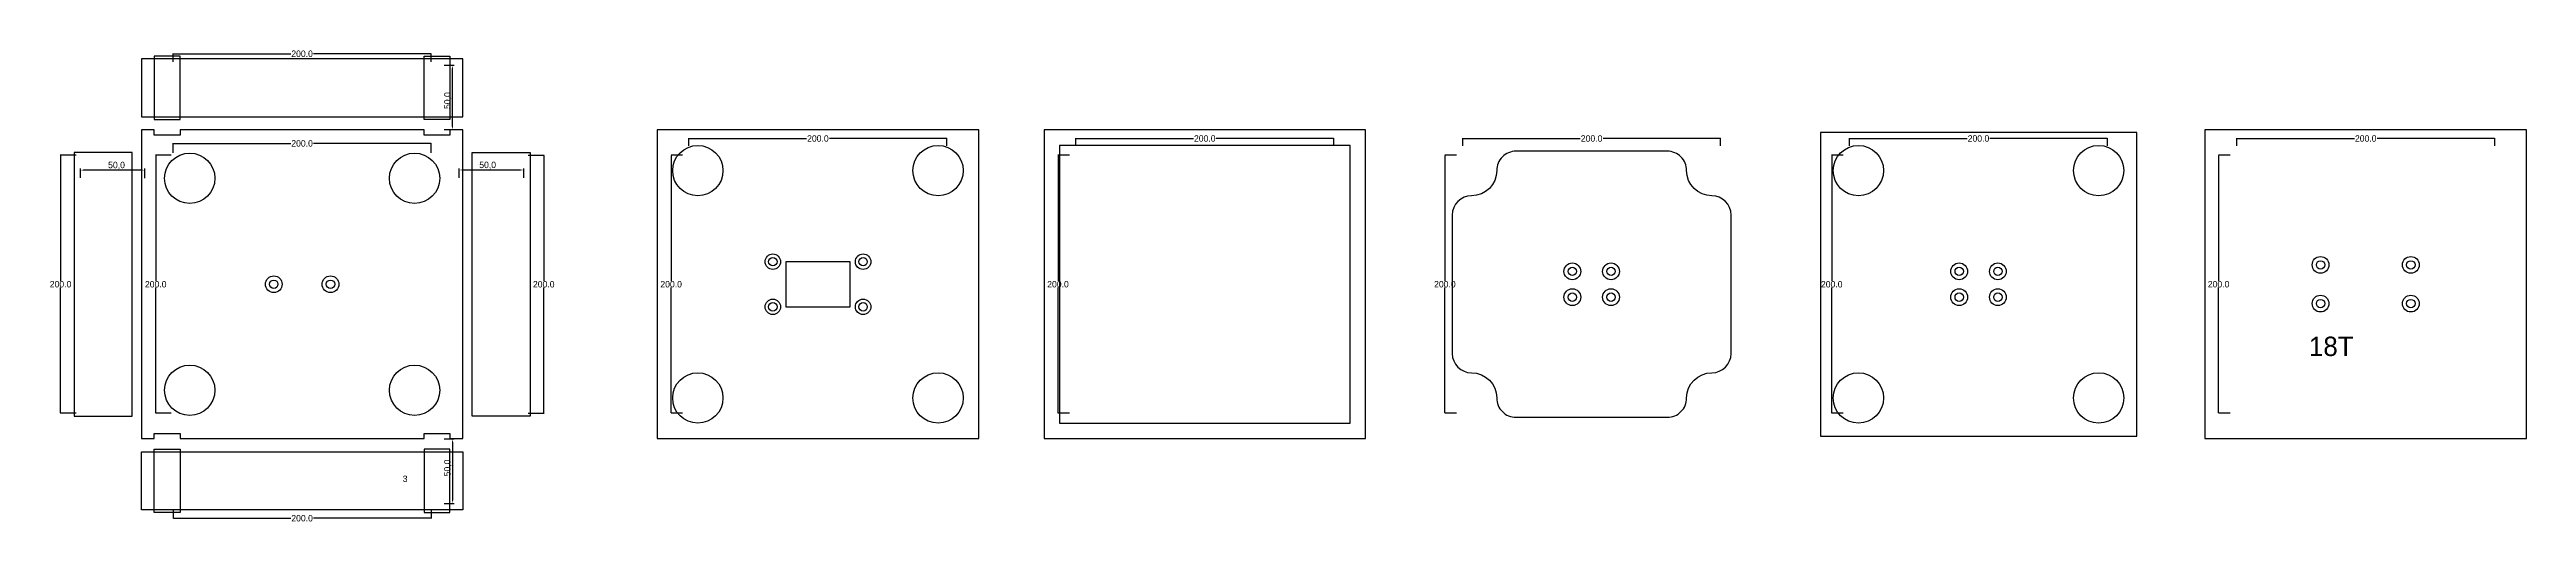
# Model space of a CAD drawing. Header units: millimetres. Extents: x 344 to 2264, y 194 to 561.
import ezdxf

# ---------------------------------------------------------------- set-up
doc = ezdxf.new("R2010")
doc.units = ezdxf.units.MM
for name, color, linetype in [('TEXT', 3, 'Continuous'), ('볼트 구멍', 7, 'Continuous'), ('치구', 7, 'Continuous'), ('치수', 7, 'Continuous')]:
    doc.layers.add(name, color=color, linetype=linetype)
doc.dimstyles.new('ISO-25', dxfattribs={"dimtxt": 2.5, "dimasz": 2.5, "dimexe": 1.25, "dimexo": 0.625, "dimtad": 1, "dimtxsty": 'Standard', "dimcen": 2.5, "dimadec": 0, "dimazin": 0, "dimtfac": 1, "dimtmove": 0, "dimatfit": 3, "dimfxl": 0, "dimarcsym": 0})
doc.dimstyles.get("Standard").update_dxf_attribs({"dimtxt": 7, "dimasz": 0.18, "dimexe": 0.18, "dimexo": 0.0625, "dimgap": 0.09, "dimtad": 0, "dimtih": 1, "dimtoh": 1, "dimdec": 1, "dimzin": 0, "dimdsep": 46, "dimtxsty": 'Standard', "dimcen": 0.09, "dimadec": 0, "dimazin": 0, "dimtfac": 1, "dimtdec": 1, "dimtofl": 0, "dimtmove": 0, "dimatfit": 3, "dimfxl": 0, "dimtolj": 1, "dimtzin": 0, "dimarcsym": 0})

# ---------------------------------------------------------------- blocks, each defined once
blk = doc.blocks.new('*D1')
at = {"layer": 'Defpoints', "color": 0}
for p in [(649.1, 548.9), (656, 548.9), (649.1, 498.9)]:
    blk.add_point(p, dxfattribs=at)
at = {"layer": '치수', "color": 0, "lineweight": -2}
for p, q in [((649.7, 548.9), (657.3, 548.9)), ((656, 501.4), (656, 546.4)), ((649.7, 498.9), (657.3, 498.9))]:
    blk.add_line(p, q, dxfattribs=at)
at = {"layer": '치수', "color": 0}
for points in [[(655.6, 546.4), (656.4, 546.4), (656, 548.9)], [(655.6, 501.4), (656.4, 501.4), (656, 498.9)]]:
    blk.add_solid(points, dxfattribs=at)
at = {"layer": '치수', "color": 0, "insert": (652.5, 521.4), "char_height": 5, "attachment_point": 5, "rotation": 90}
blk.add_mtext('50,0', dxfattribs=at)
blk = doc.blocks.new('*D2')
at = {"layer": 'Defpoints', "color": 0, "linetype": 'Continuous'}
for p in [(1134.6, 479), (1125.6, 279), (1134.6, 279)]:
    blk.add_point(p, dxfattribs=at)
at = {"layer": '치수', "color": 0, "linetype": 'Continuous', "lineweight": -2}
for p, q in [((1134.5, 479), (1125.5, 479)), ((1125.6, 478.8), (1125.6, 381.6)), ((1125.6, 279.2), (1125.6, 376.4)), ((1134.5, 279), (1125.5, 279))]:
    blk.add_line(p, q, dxfattribs=at)
at = {"layer": '치수', "color": 0, "linetype": 'Continuous'}
for points in [[(1125.6, 478.8), (1125.7, 478.8), (1125.6, 479)], [(1125.6, 279.2), (1125.7, 279.2), (1125.6, 279)]]:
    blk.add_solid(points, dxfattribs=at)
at = {"layer": '치수', "color": 0, "linetype": 'Continuous', "insert": (1125.6, 379), "char_height": 5, "attachment_point": 5}
blk.add_mtext('\\A1;200.0', dxfattribs=at)
blk = doc.blocks.new('*D3')
at = {"layer": 'Defpoints', "color": 0, "linetype": 'Continuous'}
for p in [(364.1, 479), (352.1, 279), (364.1, 279)]:
    blk.add_point(p, dxfattribs=at)
at = {"layer": '치수', "color": 0, "linetype": 'Continuous', "lineweight": -2}
for p, q in [((364.1, 479), (351.9, 479)), ((352.1, 478.8), (352.1, 381.6)), ((352.1, 279.2), (352.1, 376.4)), ((364.1, 279), (351.9, 279))]:
    blk.add_line(p, q, dxfattribs=at)
at = {"layer": '치수', "color": 0, "linetype": 'Continuous'}
for points in [[(352, 478.8), (352.1, 478.8), (352.1, 479)], [(352, 279.2), (352.1, 279.2), (352.1, 279)]]:
    blk.add_solid(points, dxfattribs=at)
at = {"layer": '치수', "color": 0, "linetype": 'Continuous', "insert": (352.1, 379), "char_height": 5, "attachment_point": 5}
blk.add_mtext('\\A1;200.0', dxfattribs=at)
blk = doc.blocks.new('*D4')
at = {"layer": 'Defpoints', "color": 0, "linetype": 'Continuous'}
for p in [(438, 479), (425.9, 279), (438, 279)]:
    blk.add_point(p, dxfattribs=at)
at = {"layer": '치수', "color": 0, "linetype": 'Continuous', "lineweight": -2}
for p, q in [((437.9, 479), (425.7, 479)), ((425.9, 478.8), (425.9, 381.6)), ((425.9, 279.2), (425.9, 376.4)), ((437.9, 279), (425.7, 279))]:
    blk.add_line(p, q, dxfattribs=at)
at = {"layer": '치수', "color": 0, "linetype": 'Continuous'}
for points in [[(425.9, 478.8), (425.9, 478.8), (425.9, 479)], [(425.9, 279.2), (425.9, 279.2), (425.9, 279)]]:
    blk.add_solid(points, dxfattribs=at)
at = {"layer": '치수', "color": 0, "linetype": 'Continuous', "insert": (425.9, 379), "char_height": 5, "attachment_point": 5}
blk.add_mtext('\\A1;200.0', dxfattribs=at)
blk = doc.blocks.new('*D5')
at = {"layer": 'Defpoints', "color": 0, "linetype": 'Continuous'}
for p in [(834.6, 479), (825.6, 279), (834.6, 279)]:
    blk.add_point(p, dxfattribs=at)
at = {"layer": '치수', "color": 0, "linetype": 'Continuous', "lineweight": -2}
for p, q in [((834.5, 479), (825.5, 479)), ((825.6, 478.8), (825.6, 381.6)), ((825.6, 279.2), (825.6, 376.4)), ((834.5, 279), (825.5, 279))]:
    blk.add_line(p, q, dxfattribs=at)
at = {"layer": '치수', "color": 0, "linetype": 'Continuous'}
for points in [[(825.6, 478.8), (825.7, 478.8), (825.6, 479)], [(825.6, 279.2), (825.7, 279.2), (825.6, 279)]]:
    blk.add_solid(points, dxfattribs=at)
at = {"layer": '치수', "color": 0, "linetype": 'Continuous', "insert": (825.6, 379), "char_height": 5, "attachment_point": 5}
blk.add_mtext('\\A1;200.0', dxfattribs=at)
blk = doc.blocks.new('*D6')
at = {"layer": 'Defpoints', "color": 0, "linetype": 'Continuous'}
for p in [(714.7, 479), (714.7, 279), (726.8, 279)]:
    blk.add_point(p, dxfattribs=at)
at = {"layer": '치수', "color": 0, "linetype": 'Continuous', "lineweight": -2}
for p, q in [((714.8, 479), (727, 479)), ((726.8, 478.8), (726.8, 381.6)), ((726.8, 279.2), (726.8, 376.4)), ((714.8, 279), (727, 279))]:
    blk.add_line(p, q, dxfattribs=at)
at = {"layer": '치수', "color": 0, "linetype": 'Continuous'}
for points in [[(726.8, 478.8), (726.8, 478.8), (726.8, 479)], [(726.8, 279.2), (726.8, 279.2), (726.8, 279)]]:
    blk.add_solid(points, dxfattribs=at)
at = {"layer": '치수', "color": 0, "linetype": 'Continuous', "insert": (726.8, 379), "char_height": 5, "attachment_point": 5}
blk.add_mtext('\\A1;200.0', dxfattribs=at)
blk = doc.blocks.new('*D7')
at = {"layer": 'Defpoints', "color": 0, "linetype": 'Continuous'}
for p in [(439.4, 204), (639.4, 204), (639.4, 197.6)]:
    blk.add_point(p, dxfattribs=at)
at = {"layer": '치수', "color": 0, "linetype": 'Continuous', "lineweight": -2}
for p, q in [((439.4, 204), (439.4, 197.4)), ((439.6, 197.6), (530.6, 197.6)), ((639.3, 197.6), (548.3, 197.6)), ((639.4, 204), (639.4, 197.4))]:
    blk.add_line(p, q, dxfattribs=at)
at = {"layer": '치수', "color": 0, "linetype": 'Continuous'}
for points in [[(439.6, 197.7), (439.6, 197.6), (439.4, 197.6)], [(639.3, 197.7), (639.3, 197.6), (639.4, 197.6)]]:
    blk.add_solid(points, dxfattribs=at)
at = {"layer": '치수', "color": 0, "linetype": 'Continuous', "insert": (539.4, 197.6), "char_height": 5, "attachment_point": 5}
blk.add_mtext('\\A1;200.0', dxfattribs=at)
blk = doc.blocks.new('*D8')
at = {"layer": 'Defpoints', "color": 0}
for p in [(649.1, 259.1), (649.1, 209.1), (656, 209.1)]:
    blk.add_point(p, dxfattribs=at)
at = {"layer": '치수', "color": 0, "lineweight": -2}
for p, q in [((649.7, 259.1), (657.3, 259.1)), ((656, 256.6), (656, 211.6)), ((649.7, 209.1), (657.3, 209.1))]:
    blk.add_line(p, q, dxfattribs=at)
at = {"layer": '치수', "color": 0}
for points in [[(655.6, 256.6), (656.4, 256.6), (656, 259.1)], [(655.6, 211.6), (656.4, 211.6), (656, 209.1)]]:
    blk.add_solid(points, dxfattribs=at)
at = {"layer": '치수', "color": 0, "insert": (652.5, 236.6), "char_height": 5, "attachment_point": 5, "rotation": 90}
blk.add_mtext('50,0', dxfattribs=at)
blk = doc.blocks.new('*D9')
at = {"layer": 'Defpoints', "color": 0, "linetype": 'Continuous'}
for p in [(439.4, 480.8), (639.4, 488.2), (639.4, 480.8)]:
    blk.add_point(p, dxfattribs=at)
at = {"layer": '치수', "color": 0, "linetype": 'Continuous', "lineweight": -2}
for p, q in [((439.4, 480.9), (439.4, 488.4)), ((439.6, 488.2), (530.6, 488.2)), ((639.3, 488.2), (548.3, 488.2)), ((639.4, 480.9), (639.4, 488.4))]:
    blk.add_line(p, q, dxfattribs=at)
at = {"layer": '치수', "color": 0, "linetype": 'Continuous'}
for points in [[(439.6, 488.3), (439.6, 488.2), (439.4, 488.2)], [(639.3, 488.3), (639.3, 488.2), (639.4, 488.2)]]:
    blk.add_solid(points, dxfattribs=at)
at = {"layer": '치수', "color": 0, "linetype": 'Continuous', "insert": (539.4, 488.2), "char_height": 5, "attachment_point": 5}
blk.add_mtext('\\A1;200.0', dxfattribs=at)
blk = doc.blocks.new('*D10')
at = {"layer": 'Defpoints', "color": 0}
for p in [(367.5, 467.5), (367.5, 460.8), (417.5, 460.7)]:
    blk.add_point(p, dxfattribs=at)
at = {"layer": '치수', "color": 0, "lineweight": -2}
for p, q in [((367.5, 461.4), (367.5, 468.7)), ((415, 467.5), (370, 467.5)), ((417.5, 461.3), (417.5, 468.7))]:
    blk.add_line(p, q, dxfattribs=at)
at = {"layer": '치수', "color": 0}
for points in [[(370, 467.9), (370, 467.1), (367.5, 467.5)], [(415, 467.9), (415, 467.1), (417.5, 467.5)]]:
    blk.add_solid(points, dxfattribs=at)
at = {"layer": '치수', "color": 0, "insert": (395.5, 471), "char_height": 5, "attachment_point": 5}
blk.add_mtext('50,0', dxfattribs=at)
blk = doc.blocks.new('*D11')
at = {"layer": 'Defpoints', "color": 0}
for p in [(711.3, 467.6), (661.3, 460.8), (711.3, 460.8)]:
    blk.add_point(p, dxfattribs=at)
at = {"layer": '치수', "color": 0, "lineweight": -2}
for p, q in [((661.3, 461.4), (661.3, 468.8)), ((663.8, 467.6), (708.8, 467.6)), ((711.3, 461.4), (711.3, 468.8))]:
    blk.add_line(p, q, dxfattribs=at)
at = {"layer": '치수', "color": 0}
for points in [[(663.8, 468), (663.8, 467.2), (661.3, 467.6)], [(708.8, 468), (708.8, 467.2), (711.3, 467.6)]]:
    blk.add_solid(points, dxfattribs=at)
at = {"layer": '치수', "color": 0, "insert": (683.3, 471.1), "char_height": 5, "attachment_point": 5}
blk.add_mtext('50,0', dxfattribs=at)
blk = doc.blocks.new('*D12')
at = {"layer": 'Defpoints', "color": 0, "linetype": 'Continuous'}
for p in [(839.4, 486.1), (1039.4, 492), (1039.4, 486.1)]:
    blk.add_point(p, dxfattribs=at)
at = {"layer": '치수', "color": 0, "linetype": 'Continuous', "lineweight": -2}
for p, q in [((839.4, 486.2), (839.4, 492.2)), ((839.6, 492), (930.6, 492)), ((1039.3, 492), (948.3, 492)), ((1039.4, 486.2), (1039.4, 492.2))]:
    blk.add_line(p, q, dxfattribs=at)
at = {"layer": '치수', "color": 0, "linetype": 'Continuous'}
for points in [[(839.6, 492), (839.6, 492), (839.4, 492)], [(1039.3, 492), (1039.3, 492), (1039.4, 492)]]:
    blk.add_solid(points, dxfattribs=at)
at = {"layer": '치수', "color": 0, "linetype": 'Continuous', "insert": (939.4, 492), "char_height": 5, "attachment_point": 5}
blk.add_mtext('\\A1;200.0', dxfattribs=at)
blk = doc.blocks.new('*D13')
at = {"layer": 'Defpoints', "color": 0, "linetype": 'Continuous'}
for p in [(1139.4, 486.1), (1339.4, 492), (1339.4, 486.1)]:
    blk.add_point(p, dxfattribs=at)
at = {"layer": '치수', "color": 0, "linetype": 'Continuous', "lineweight": -2}
for p, q in [((1139.4, 486.2), (1139.4, 492.2)), ((1139.6, 492), (1230.6, 492)), ((1339.3, 492), (1248.3, 492)), ((1339.4, 486.2), (1339.4, 492.2))]:
    blk.add_line(p, q, dxfattribs=at)
at = {"layer": '치수', "color": 0, "linetype": 'Continuous'}
for points in [[(1139.6, 492), (1139.6, 492), (1139.4, 492)], [(1339.3, 492), (1339.3, 492), (1339.4, 492)]]:
    blk.add_solid(points, dxfattribs=at)
at = {"layer": '치수', "color": 0, "linetype": 'Continuous', "insert": (1239.4, 492), "char_height": 5, "attachment_point": 5}
blk.add_mtext('\\A1;200.0', dxfattribs=at)
blk = doc.blocks.new('*D14')
at = {"layer": 'Defpoints', "color": 0, "linetype": 'Continuous'}
for p in [(1734.6, 479), (1725.6, 279), (1734.6, 279)]:
    blk.add_point(p, dxfattribs=at)
at = {"layer": '치수', "color": 0, "linetype": 'Continuous', "lineweight": -2}
for p, q in [((1734.5, 479), (1725.5, 479)), ((1725.6, 478.8), (1725.6, 381.6)), ((1725.6, 279.2), (1725.6, 376.4)), ((1734.5, 279), (1725.5, 279))]:
    blk.add_line(p, q, dxfattribs=at)
at = {"layer": '치수', "color": 0, "linetype": 'Continuous'}
for points in [[(1725.6, 478.8), (1725.7, 478.8), (1725.6, 479)], [(1725.6, 279.2), (1725.7, 279.2), (1725.6, 279)]]:
    blk.add_solid(points, dxfattribs=at)
at = {"layer": '치수', "color": 0, "linetype": 'Continuous', "insert": (1725.6, 379), "char_height": 5, "attachment_point": 5}
blk.add_mtext('\\A1;200.0', dxfattribs=at)
blk = doc.blocks.new('*D15')
at = {"layer": 'Defpoints', "color": 0, "linetype": 'Continuous'}
for p in [(2034.6, 479), (2025.6, 279), (2034.6, 279)]:
    blk.add_point(p, dxfattribs=at)
at = {"layer": '치수', "color": 0, "linetype": 'Continuous', "lineweight": -2}
for p, q in [((2034.5, 479), (2025.5, 479)), ((2025.6, 478.8), (2025.6, 381.6)), ((2025.6, 279.2), (2025.6, 376.4)), ((2034.5, 279), (2025.5, 279))]:
    blk.add_line(p, q, dxfattribs=at)
at = {"layer": '치수', "color": 0, "linetype": 'Continuous'}
for points in [[(2025.6, 478.8), (2025.7, 478.8), (2025.6, 479)], [(2025.6, 279.2), (2025.7, 279.2), (2025.6, 279)]]:
    blk.add_solid(points, dxfattribs=at)
at = {"layer": '치수', "color": 0, "linetype": 'Continuous', "insert": (2025.6, 379), "char_height": 5, "attachment_point": 5}
blk.add_mtext('\\A1;200.0', dxfattribs=at)
blk = doc.blocks.new('*D16')
at = {"layer": 'Defpoints', "color": 0, "linetype": 'Continuous'}
for p in [(1434.6, 479), (1425.6, 279), (1434.6, 279)]:
    blk.add_point(p, dxfattribs=at)
at = {"layer": '치수', "color": 0, "linetype": 'Continuous', "lineweight": -2}
for p, q in [((1434.5, 479), (1425.5, 479)), ((1425.6, 478.8), (1425.6, 381.6)), ((1425.6, 279.2), (1425.6, 376.4)), ((1434.5, 279), (1425.5, 279))]:
    blk.add_line(p, q, dxfattribs=at)
at = {"layer": '치수', "color": 0, "linetype": 'Continuous'}
for points in [[(1425.6, 478.8), (1425.7, 478.8), (1425.6, 479)], [(1425.6, 279.2), (1425.7, 279.2), (1425.6, 279)]]:
    blk.add_solid(points, dxfattribs=at)
at = {"layer": '치수', "color": 0, "linetype": 'Continuous', "insert": (1425.6, 379), "char_height": 5, "attachment_point": 5}
blk.add_mtext('\\A1;200.0', dxfattribs=at)
blk = doc.blocks.new('*D17')
at = {"layer": 'Defpoints', "color": 0, "linetype": 'Continuous'}
for p in [(1439.4, 486.1), (1639.4, 492), (1639.4, 486.1)]:
    blk.add_point(p, dxfattribs=at)
at = {"layer": '치수', "color": 0, "linetype": 'Continuous', "lineweight": -2}
for p, q in [((1439.4, 486.2), (1439.4, 492.2)), ((1439.6, 492), (1530.6, 492)), ((1639.3, 492), (1548.3, 492)), ((1639.4, 486.2), (1639.4, 492.2))]:
    blk.add_line(p, q, dxfattribs=at)
at = {"layer": '치수', "color": 0, "linetype": 'Continuous'}
for points in [[(1439.6, 492), (1439.6, 492), (1439.4, 492)], [(1639.3, 492), (1639.3, 492), (1639.4, 492)]]:
    blk.add_solid(points, dxfattribs=at)
at = {"layer": '치수', "color": 0, "linetype": 'Continuous', "insert": (1539.4, 492), "char_height": 5, "attachment_point": 5}
blk.add_mtext('\\A1;200.0', dxfattribs=at)
blk = doc.blocks.new('*D18')
at = {"layer": 'Defpoints', "color": 0, "linetype": 'Continuous'}
for p in [(1739.4, 486.1), (1939.4, 492), (1939.4, 486.1)]:
    blk.add_point(p, dxfattribs=at)
at = {"layer": '치수', "color": 0, "linetype": 'Continuous', "lineweight": -2}
for p, q in [((1739.4, 486.2), (1739.4, 492.2)), ((1739.6, 492), (1830.6, 492)), ((1939.3, 492), (1848.3, 492)), ((1939.4, 486.2), (1939.4, 492.2))]:
    blk.add_line(p, q, dxfattribs=at)
at = {"layer": '치수', "color": 0, "linetype": 'Continuous'}
for points in [[(1739.6, 492), (1739.6, 492), (1739.4, 492)], [(1939.3, 492), (1939.3, 492), (1939.4, 492)]]:
    blk.add_solid(points, dxfattribs=at)
at = {"layer": '치수', "color": 0, "linetype": 'Continuous', "insert": (1839.4, 492), "char_height": 5, "attachment_point": 5}
blk.add_mtext('\\A1;200.0', dxfattribs=at)
blk = doc.blocks.new('*D19')
at = {"layer": 'Defpoints', "color": 0, "linetype": 'Continuous'}
for p in [(2039.7, 486.1), (2239.7, 492), (2239.7, 486.1)]:
    blk.add_point(p, dxfattribs=at)
at = {"layer": '치수', "color": 0, "linetype": 'Continuous', "lineweight": -2}
for p, q in [((2039.7, 486.2), (2039.7, 492.2)), ((2039.9, 492), (2130.9, 492)), ((2239.5, 492), (2148.5, 492)), ((2239.7, 486.2), (2239.7, 492.2))]:
    blk.add_line(p, q, dxfattribs=at)
at = {"layer": '치수', "color": 0, "linetype": 'Continuous'}
for points in [[(2039.9, 492), (2039.9, 492), (2039.7, 492)], [(2239.5, 492), (2239.5, 492), (2239.7, 492)]]:
    blk.add_solid(points, dxfattribs=at)
at = {"layer": '치수', "color": 0, "linetype": 'Continuous', "insert": (2139.7, 492), "char_height": 5, "attachment_point": 5}
blk.add_mtext('\\A1;200.0', dxfattribs=at)
blk = doc.blocks.new('*D20')
at = {"layer": 'Defpoints', "color": 0, "linetype": 'Continuous'}
for p in [(639.4, 557.7), (439.4, 551.3), (639.4, 551.3)]:
    blk.add_point(p, dxfattribs=at)
at = {"layer": '치수', "color": 0, "linetype": 'Continuous', "lineweight": -2}
for p, q in [((439.4, 551.4), (439.4, 557.9)), ((439.6, 557.7), (530.6, 557.7)), ((639.3, 557.7), (548.3, 557.7)), ((639.4, 551.4), (639.4, 557.9))]:
    blk.add_line(p, q, dxfattribs=at)
at = {"layer": '치수', "color": 0, "linetype": 'Continuous'}
for points in [[(439.6, 557.7), (439.6, 557.7), (439.4, 557.7)], [(639.3, 557.7), (639.3, 557.7), (639.4, 557.7)]]:
    blk.add_solid(points, dxfattribs=at)
at = {"layer": '치수', "color": 0, "linetype": 'Continuous', "insert": (539.4, 557.7), "char_height": 5, "attachment_point": 5}
blk.add_mtext('\\A1;200.0', dxfattribs=at)

msp = doc.modelspace()

# ---------------------------------------------------------------- linework, layer by layer
at = {"layer": '볼트 구멍', "color": 3}
msp.add_lwpolyline([(964.44, 361.5), (964.44, 396.5), (914.44, 396.5), (914.44, 361.5)], close=True, dxfattribs=at)
at = {"layer": '볼트 구멍', "color": 2}
for centre in [(517.44, 379), (561.44, 379)]:
    msp.add_circle(centre, 6.5, dxfattribs=at)
at = {"layer": '볼트 구멍', "color": 6}
for centre, radius in [((904.44, 396.5), 6), ((974.44, 396.5), 6), ((1524.44, 389), 6.5), ((1554.44, 389), 6.5), ((1824.44, 389), 6.5), ((1854.44, 389), 6.5), ((2104.69, 394), 6.5), ((2174.69, 394), 6.5), ((904.44, 361.5), 6), ((974.44, 361.5), 6), ((1524.44, 369), 6.5), ((1554.44, 369), 6.5), ((1824.44, 369), 6.5), ((1854.44, 369), 6.5), ((2104.69, 364), 6.5), ((2174.69, 364), 6.5)]:
    msp.add_circle(centre, radius, dxfattribs=at)
at = {"layer": '볼트 구멍', "color": 3}
for centre in [(904.44, 396.5), (974.44, 396.5), (1524.44, 389), (1554.44, 389), (1824.44, 389), (1854.44, 389), (2104.69, 394), (2174.69, 394), (517.44, 379), (561.44, 379), (1524.44, 369), (1554.44, 369), (1824.44, 369), (1854.44, 369), (2104.69, 364), (2174.69, 364), (904.44, 361.5), (974.44, 361.5)]:
    msp.add_circle(centre, 3.25, dxfattribs=at)
at = {"layer": '치구'}
for points in [[(414.79, 508.87), (664.09, 508.87), (664.09, 553.87), (414.79, 553.87)], [(407.54, 481.25), (362.54, 481.25), (362.54, 276.75), (407.54, 276.75)], [(414.79, 259.35), (424.79, 259.35), (424.79, 263.35), (444.79, 263.35), (444.79, 259.35), (634.09, 259.35), (634.09, 263.35), (654.09, 263.35), (654.09, 259.35), (664.09, 259.35), (664.09, 498.65), (654.09, 498.65), (654.09, 494.65), (634.09, 494.65), (634.09, 498.65), (444.79, 498.65), (444.79, 494.65), (424.79, 494.65), (424.79, 498.65), (414.79, 498.65)], [(671.34, 481.25), (716.34, 481.25), (716.34, 276.75), (671.34, 276.75)], [(814.79, 498.65), (814.79, 259.35), (1064.09, 259.35), (1064.09, 498.65)], [(1364.09, 259.35), (1364.09, 498.65), (1114.79, 498.65), (1114.79, 259.35)], [(1126.79, 271.35), (1352.09, 271.35), (1352.09, 486.65), (1126.79, 486.65)], [(1716.79, 496.65), (1716.79, 261.35), (1962.09, 261.35), (1962.09, 496.65)], [(2015.04, 498.65), (2015.04, 259.35), (2264.34, 259.35), (2264.34, 498.65)], [(414.79, 249.13), (664.09, 249.13), (664.09, 204.13), (414.79, 204.13)]]:
    msp.add_lwpolyline(points, close=True, dxfattribs=at)
at = {"layer": '치구', "color": 1}
for points in [[(424.79, 506.87), (444.79, 506.87), (444.79, 555.87), (424.79, 555.87)], [(654.09, 506.87), (634.09, 506.87), (634.09, 555.87), (654.09, 555.87)], [(424.79, 251.13), (444.79, 251.13), (444.79, 202.13), (424.79, 202.13)], [(654.09, 251.13), (634.09, 251.13), (634.09, 202.13), (654.09, 202.13)]]:
    msp.add_lwpolyline(points, close=True, dxfattribs=at)
at = {"layer": '치구'}
msp.add_lwpolyline([(1431.29, 432.65), (1431.29, 325.35, 0.4142134), (1446.29, 310.35, -0.4142135), (1465.79, 290.85, 0.4142136), (1480.79, 275.85), (1598.09, 275.85, 0.4142136), (1613.09, 290.85, -0.4142135), (1632.59, 310.35, 0.4142134), (1647.59, 325.35), (1647.59, 432.65, 0.4142134), (1632.59, 447.65, -0.4142135), (1613.09, 467.15, 0.4142136), (1598.09, 482.15), (1480.79, 482.15, 0.4142136), (1465.79, 467.15, -0.4142135), (1446.29, 447.65, 0.4142134)], format="xyb", close=True, dxfattribs=at)
for centre in [(452.29, 461.15), (626.59, 461.15), (846.29, 467.15), (1032.59, 467.15), (1746.29, 467.15), (1932.59, 467.15), (452.29, 296.85), (626.59, 296.85), (846.29, 290.85), (1032.59, 290.85), (1746.29, 290.85), (1932.59, 290.85)]:
    msp.add_circle(centre, 19.5, dxfattribs=at)

# ---------------------------------------------------------------- texts
at = {"layer": 'TEXT', "color": 1}
for s, height, p in [('18T', 15, (2095.7, 323.39)), ('3', 5, (617.43, 225.66))]:
    msp.add_text(s, height=height, dxfattribs=at).set_placement(p)

# ---------------------------------------------------------------- dimensions: what is measured, and where the dimension line sits
at = {"layer": '치수', "color": 4, "linetype": 'Continuous'}
for base, p1, p2, picture, middle in [((639.44, 557.69), (439.44, 551.29), (639.44, 551.29), '*D20', (539.44, 557.69)), ((639.44, 197.62), (439.44, 204.02), (639.44, 204.02), '*D7', (539.44, 197.62))]:
    dim = msp.add_linear_dim(base=base, p1=p1, p2=p2, dimstyle='Standard', override={"dimtxt": 5}, dxfattribs=at)
    dim.commit()
    dim.dimension.update_dxf_attribs({"geometry": picture, "text_midpoint": middle, "dimtype": 128})
at = {"layer": '치수', "color": 4}
for base, p1, p2, angle, picture, middle in [((656.02, 548.87), (649.12, 498.87), (649.12, 548.87), 90, '*D1', (656.02, 521.37)), ((367.54, 467.48), (417.54, 460.7), (367.54, 460.8), 180, '*D10', (395.54, 467.48)), ((656.02, 209.13), (649.12, 259.13), (649.12, 209.13), 270, '*D8', (656.02, 236.63))]:
    dim = msp.add_linear_dim(base=base, p1=p1, p2=p2, angle=angle, dimstyle='ISO-25', override={"dimtxt": 5, "dimdec": 1, "dimzin": 0, "dimtdec": 1}, dxfattribs=at)
    dim.commit()
    dim.dimension.update_dxf_attribs({"geometry": picture, "text_midpoint": middle, "dimtype": 128})
at = {"layer": '치수', "color": 4, "linetype": 'Continuous'}
for base, p1, p2, picture, middle in [((639.44, 488.22), (439.44, 480.83), (639.44, 480.83), '*D9', (539.44, 488.22)), ((1039.44, 491.99), (839.44, 486.11), (1039.44, 486.11), '*D12', (939.44, 491.99)), ((1339.44, 491.99), (1139.44, 486.11), (1339.44, 486.11), '*D13', (1239.44, 491.99)), ((1639.44, 491.99), (1439.44, 486.11), (1639.44, 486.11), '*D17', (1539.44, 491.99)), ((1939.44, 491.99), (1739.44, 486.11), (1939.44, 486.11), '*D18', (1839.44, 491.99)), ((2239.69, 491.99), (2039.69, 486.11), (2239.69, 486.11), '*D19', (2139.69, 491.99))]:
    dim = msp.add_linear_dim(base=base, p1=p1, p2=p2, dimstyle='Standard', override={"dimtxt": 5}, dxfattribs=at)
    dim.commit()
    dim.dimension.update_dxf_attribs({"geometry": picture, "text_midpoint": middle})
for base, p1, p2, picture, middle in [((352.07, 279), (364.14, 479), (364.14, 279), '*D3', (352.07, 379)), ((425.91, 279), (437.98, 479), (437.98, 279), '*D4', (425.91, 379)), ((726.81, 279), (714.74, 479), (714.74, 279), '*D6', (726.81, 379)), ((825.65, 279), (834.55, 479), (834.55, 279), '*D5', (825.65, 379)), ((1125.65, 279), (1134.55, 479), (1134.55, 279), '*D2', (1125.65, 379)), ((1425.65, 279), (1434.55, 479), (1434.55, 279), '*D16', (1425.65, 379)), ((1725.65, 279), (1734.55, 479), (1734.55, 279), '*D14', (1725.65, 379)), ((2025.65, 279), (2034.55, 479), (2034.55, 279), '*D15', (2025.65, 379))]:
    dim = msp.add_linear_dim(base=base, p1=p1, p2=p2, angle=90, dimstyle='Standard', override={"dimtxt": 5}, dxfattribs=at)
    dim.commit()
    dim.dimension.update_dxf_attribs({"geometry": picture, "text_midpoint": middle})
at = {"layer": '치수', "color": 4}
dim = msp.add_linear_dim(base=(711.34, 467.58), p1=(661.34, 460.8), p2=(711.34, 460.8), dimstyle='ISO-25', override={"dimtxt": 5, "dimdec": 1, "dimzin": 0, "dimtdec": 1}, dxfattribs=at)
dim.commit()
dim.dimension.update_dxf_attribs({"geometry": '*D11', "text_midpoint": (683.34, 467.58), "dimtype": 128})

doc.saveas('drawing.dxf')
